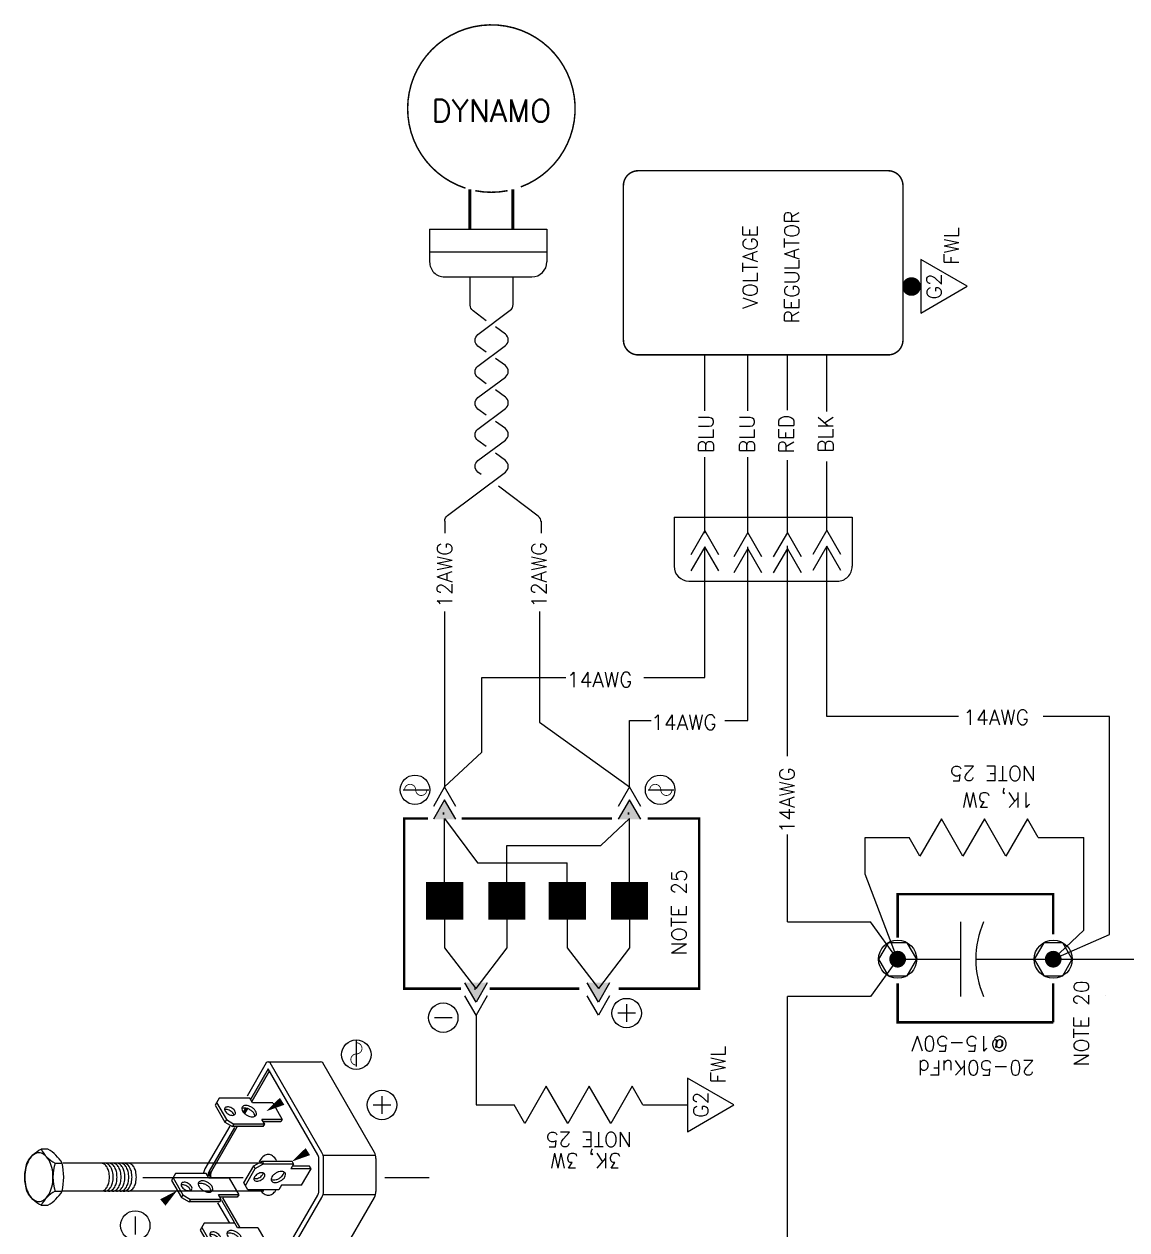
# Model space of a CAD drawing. Extents: x 21.19 to 28.61, y 3.94 to 12.81.
# Drawn here: x 21.191 to 25.635, y 7.953 to 12.814 of the extents above; entities that cross this region are included whole.
import ezdxf
from ezdxf.enums import TextEntityAlignment as Align

# ---------------------------------------------------------------- set-up
doc = ezdxf.new("R2010")
doc.units = 0
doc.header["$MEASUREMENT"] = 0
doc.layers.get('0').update_dxf_attribs({"linetype": 'CONTINUOUS'})
doc.styles.get("Standard").update_dxf_attribs({"font": 'ROMANS.SHX'})

# ---------------------------------------------------------------- blocks, each defined once
blk = doc.blocks.new('G2')
blk.add_lwpolyline([(-0.10814064147376, 0), (0, -0.1873050853956357), (0.1081406414737529, 0)], close=True)
blk.add_text('G2', height=0.06).set_placement((0.0003153238489090882, -0.08411461235873219), align=Align.CENTER)
at = {"color": 7}
blk.add_text('FWL', height=0.06, dxfattribs=at).set_placement((0.0866220425819737, -0.1538676987564243))
blk = doc.blocks.new('RESISTOR')
at = {"color": 7}
for p, q in [((0, 0.5196100461182347), (-0.07499925000000118, 0.4763092089417142)), ((-0.07499925000000118, 0.4763092089417142), (0.0749992499999994, 0.3897075345886751)), ((0.0749992499999994, 0.3897075345886751), (-0.07499925000000118, 0.303105860235636)), ((-0.07499925000000118, 0.303105860235636), (0.0749992499999994, 0.2165041858825969)), ((0.0749992499999994, 0.2165041858825969), (-0.07499925000000118, 0.1299025115295578)), ((-0.07499925000000118, 0.1299025115295578), (0.0749992499999994, 0.04330083717651867)), ((0.0749992499999994, 0.04330083717651867), (0, 0))]:
    blk.add_line(p, q, dxfattribs=at)
blk = doc.blocks.new('DOT')
blk.add_lwpolyline([(-0.01250000000000018, 0, 0.025, 0.025, 1), (0.01250000000000018, 0, 0.025, 0.025, 1)], format="xyseb", close=True)
blk = doc.blocks.new('SPADTERM')
at = {"color": 7}
for p, q in [((0, 0), (-0.09778629398190475, 0.0564569431535098)), ((0.06509466086077254, 0), (-0.03269163312113221, 0.0564569431535098)), ((-0.09778629398190475, -0.0564569431535098), (0, 0)), ((-0.03269163312113221, -0.0564569431535098), (0.06509466086077254, 0))]:
    blk.add_line(p, q, dxfattribs=at)
blk = doc.blocks.new('A$C59D030F3')
at = {"color": 7}
for p, q in [((0.5015790634282578, 1.507694991184575), (0.5015790634282578, 1.479921209760988)), ((0.5908182672743063, 1.527955835699004), (0.5908431052038292, 1.527970175884299)), ((0.615090745153088, 1.507694991184575), (0.615090745153088, 1.479921209760988)), ((0.5021915872961085, 0.6660332953141825), (0.5021915872961085, 1.476188193154357)), ((0.6144782212852302, 0.6660332953141825), (0.6144782212852302, 1.475228826906058)), ((0.5572483045336352, 1.153819216580364), (0.5572483045336352, 0.7505425940220611)), ((0.5447470970059438, 1.038422005622054), (0.476145069471487, 0.9988146065580787)), ((0.5550618947858279, 1.032466754347205), (0.486459867251364, 0.9928593552832305)), ((0.5727224052456616, 1.022270453879192), (0.5447470970059438, 1.038422005622054)), ((0.5727224052456616, 0.8986630548152164), (0.5727224052456616, 1.022270453879192)), ((0.476145069471487, 0.9988146065580787), (0.4584845590116498, 0.9682257051540448)), ((0.486459867251364, 0.9928593552832305), (0.4687993567915267, 0.9622704538791931)), ((0.486459867251364, 0.9928593552832305), (0.476145069471487, 0.9988146065580787)), ((0.4584845590116498, 0.8446183060900676), (0.4584845590116498, 0.9682257051540448)), ((0.4687993567915267, 0.9622704538791931), (0.4584845590116498, 0.9682257051540448)), ((0.4687993567915267, 0.8386630548152176), (0.4687993567915267, 0.9622704538791931)), ((0.01106471005906506, 0.9178516952073261), (0.1150744158092945, 0.9178516952073261)), ((0.2758940577098077, 0.8831996310119798), (0.2582335472499704, 0.8526107296079424)), ((0.2862088554896847, 0.8772443797371299), (0.2685483450298474, 0.8466554783330906)), ((0.3444960852442644, 0.9228070300759521), (0.2758940577098077, 0.8831996310119798)), ((0.2862088554896847, 0.8772443797371299), (0.2758940577098077, 0.8831996310119798)), ((0.3548108830241485, 0.9168517788011039), (0.2862088554896847, 0.8772443797371299)), ((0.3724713934839823, 0.9066554783330938), (0.3444960852442644, 0.9228070300759521)), ((0.3724713934839823, 0.7830480792691148), (0.3724713934839823, 0.9066554783330902)), ((0.5540162565239175, 0.8878630548152167), (0.5727224052456616, 0.8986630548152164)), ((0.5540162565239175, 0.8062630548152168), (0.5540162565239175, 0.8878630548152167)), ((0.2582335472499704, 0.7290033305439678), (0.2582335472499704, 0.8526107296079424)), ((0.2685483450298474, 0.8466554783330906), (0.2582335472499704, 0.8526107296079424)), ((0.2685483450298474, 0.7230480792691178), (0.2685483450298474, 0.8466554783330906)), ((0.4584845590116498, 0.8446183060900676), (0.4687993567915267, 0.8386630548152176)), ((0.4687993567915267, 0.8386630548152176), (0.4875055055132744, 0.8494630548152173)), ((0.4771907077333939, 0.7738183060900674), (0.4771907077333939, 0.8435078035403674)), ((0.4875055055132744, 0.7678630548152174), (0.4875055055132744, 0.8494630548152173)), ((0.8485396485061774, 0.863027294235593), (0.7799376209717135, 0.8234198951716198)), ((0.8588544462860579, 0.857072042960743), (0.7902524187515976, 0.8174646438967699)), ((0.8765149567458952, 0.8468757424927311), (0.8485396485061774, 0.863027294235593)), ((0.8765149567458952, 0.7232683434287566), (0.8765149567458916, 0.8468757424927311)), ((0.3537652447622381, 0.7722480792691151), (0.3724713934839823, 0.7830480792691148)), ((0.5540162565239175, 0.8062630548152168), (0.4875055055132744, 0.7678630548152174)), ((0.7799376209717135, 0.8234198951716198), (0.7622771105118797, 0.7928309937675824)), ((0.7622771105118797, 0.669223594703606), (0.7622771105118797, 0.7928309937675824)), ((0.7725919082917603, 0.7868757424927324), (0.7622771105118797, 0.7928309937675824)), ((0.7902524187515976, 0.8174646438967699), (0.7725919082917603, 0.7868757424927324)), ((0.7725919082917603, 0.6632683434287561), (0.7725919082917603, 0.7868757424927324)), ((0.7902524187515976, 0.8174646438967699), (0.7799376209717135, 0.8234198951716198)), ((0.2685483450298474, 0.7230480792691178), (0.2872544937515951, 0.7338480792691175)), ((0.2872544937515951, 0.6522480792691177), (0.2872544937515951, 0.7338480792691175)), ((0.3537652447622381, 0.690648079269117), (0.3537652447622381, 0.7722480792691151)), ((0.4875055055132744, 0.7678630548152157), (0.4771907077333939, 0.7738183060900674)), ((0.5072377506358432, 0.7304480857537587), (0.535213058875561, 0.7465996374966224)), ((0.5072377506358432, 0.6068406866897842), (0.5072377506358432, 0.7304480857537587)), ((0.5248982610956769, 0.7406443862217706), (0.5935002886301408, 0.7010369871577975)), ((0.535213058875561, 0.7465996374966224), (0.6038150864100214, 0.7069922384326475)), ((0.2582335472499704, 0.7290033305439678), (0.2685483450298474, 0.7230480792691178)), ((0.2769396959717145, 0.6582033305439676), (0.2769396959717145, 0.7278928279942676)), ((0.3537652447622381, 0.690648079269117), (0.2872544937515951, 0.6522480792691177)), ((0.5935002886301408, 0.7010369871577975), (0.6038150864100214, 0.7069922384326475)), ((0.5935002886301408, 0.7010369871577975), (0.6111607990899781, 0.67044808575376)), ((0.6038150864100214, 0.7069922384326475), (0.6214755968698586, 0.67640333702861)), ((0.8578088080241475, 0.7124683434287551), (0.8765149567458952, 0.7232683434287566)), ((0.8578088080241475, 0.630868343428757), (0.8578088080241475, 0.7124683434287551)), ((0.1115378616647238, 0.6488406866897858), (0.1115378616647238, 0.437640686689786)), ((0.2872544937515951, 0.6522480792691159), (0.2769396959717145, 0.6582033305439676)), ((0.6111607990899781, 0.67044808575376), (0.6214755968698586, 0.67640333702861)), ((0.6111607990899781, 0.5468406866897837), (0.6111607990899781, 0.67044808575376)), ((0.6214755968698586, 0.5527959379646337), (0.6214755968698586, 0.67640333702861)), ((0.7622771105118797, 0.669223594703606), (0.7725919082917603, 0.6632683434287561)), ((0.7725919082917603, 0.6632683434287561), (0.7912980570135009, 0.6740683434287575)), ((0.7809832592336239, 0.5984235947036076), (0.7809832592336239, 0.6681130921539058)), ((0.7912980570135009, 0.5924683434287559), (0.7912980570135009, 0.6740683434287575)), ((1.023488375813754, 0.648840686774145), (1.023488375813754, 0.4376406866897842)), ((0.5259438993575909, 0.5960406866897827), (0.5072377506358432, 0.6068406866897842)), ((0.5259438993575909, 0.5144406866897846), (0.5259438993575909, 0.5960406866897827)), ((0.7912980570135009, 0.5924683434287559), (0.7809832592336239, 0.5984235947036058)), ((0.8578088080241475, 0.630868343428757), (0.7912980570135009, 0.5924683434287559)), ((0.6111607990899781, 0.5468406866897837), (0.5924546503682304, 0.5576406866897852)), ((0.5924546503682304, 0.4760406866897853), (0.5924546503682304, 0.5576406866897852)), ((0.6027694481481145, 0.4819959379646352), (0.6027694481481145, 0.5516854354149334)), ((0.6214755968698586, 0.5527959379646337), (0.6111607990899781, 0.5468406866897837)), ((0.5259438993575909, 0.5144406866897846), (0.5924546503682304, 0.4760406866897853)), ((0.5924546503682304, 0.4760406866897853), (0.6027694481481145, 0.4819959379646335)), ((0.1163378616647233, 0.429326842813456), (0.4767851248928476, 0.2212225183600331)), ((0.4879235636561585, 0.4259917377416862), (0.4879235636561585, 0.2147917377416864)), ((0.6471026738223262, 0.4259917377416862), (0.6471026738223262, 0.2147917377416864)), ((0.6582411125856336, 0.2212225183600331), (1.018688375813754, 0.4293268428134542)), ((1.003981776450699, 0.2934986631837884), (1.107991482200932, 0.2934986631837884)), ((0.6342411125856326, 0.2147917377416846), (0.5007851248928485, 0.2147917377416846)), ((0.5572483045336352, 0.1792340453978021), (0.5572483045336352, -9.072554263411803e-09))]:
    blk.add_line(p, q, dxfattribs=at)
for points in [[(0.6718465860155067, 1.564420119749588, 0.1635241201433626), (0.615090745153088, 1.507694991184575, 0.1529235857135754), (0.5015790634282578, 1.507694991184575, 0.1565824603704162), (0.4448232225658355, 1.564420119749588, -0.1635241201433626), (0.5015790634282578, 1.621145248314601, -0.1529235857135754), (0.615090745153088, 1.621145248314601, -0.1565824603704162)], [(0.5583349042906729, 1.629824555009471, 0.0587518675353757), (0.518884488320273, 1.625172927378614, 0.07234108405765964), (0.4888610940016402, 1.613210149516458, 0.1066170543910072), (0.4664574360491418, 1.592916096480138, 0.1568512196707774), (0.4600840995501922, 1.573099426444458, 0.1568512196707781), (0.4664574360491418, 1.553282756408773, 0.106617054391009), (0.4888610940016402, 1.532988703372457, 0.07234108405766021), (0.518884488320273, 1.521025925510301, 0.05875186753537549), (0.5583349042906729, 1.516374297879445, 0.05875186753537561), (0.5977853202610692, 1.521025925510301, 0.07234108405765943), (0.627808714579702, 1.532988703372457, 0.1066170543910081), (0.6502123725322004, 1.553282756408773, 0.1568512196707778), (0.6565857090311535, 1.573099426444458, 0.1568512196707755), (0.6502123725322004, 1.592916096480138, 0.1066170543910075), (0.627808714579702, 1.613210149516458, 0.07234108405765957), (0.5977853202610692, 1.625172927378614, 0.05875186753537671)], [(0.5086981947920517, 0.9850651671699149, 0.05875186753540363), (0.5048438683897256, 0.976104874349411, 0.07234108405766812), (0.5037016665583618, 0.9682516299690898, 0.1066170543910311), (0.5052666320282366, 0.9609958667657645, 0.1568512196707903), (0.5086981947920517, 0.9572075866097274, 0.1568512196707873), (0.513694723025738, 0.956129906159604, 0.1066170543909786), (0.5207608810185942, 0.9584024879083097, 0.07234108405762966), (0.5269908892384034, 0.963318285900681, 0.05875186753533832), (0.5328235672451438, 0.9711363768898211, 0.0587518675353343), (0.5366778936474663, 0.980096669710325, 0.07234108405763703), (0.5378200954788301, 0.9879499140906498, 0.1066170543910311), (0.5362551300089589, 0.995205677293975, 0.1568512196707903), (0.5328235672451438, 0.9989939574500086, 0.1568512196708349), (0.527827039011461, 1.000071637900136, 0.1066170543910695), (0.5207608810185942, 0.9977990561514263, 0.07234108405767206), (0.5145308727987921, 0.992883258159055, 0.05875186753536454)], [(0.5046004550591672, 0.910727717610766, 0.05875186753536099), (0.4994367995285156, 0.8987235797279531, 0.07234108405764983), (0.4979065874530431, 0.8882025587906597, 0.1066170543909983), (0.5000031775599236, 0.878481985626081, 0.1568512196707501), (0.5046004550591672, 0.8734068124991818, 0.1568512196708165), (0.5112943226652877, 0.871963039960038, 0.1066170543909995), (0.5207608810185942, 0.8750076262484487, 0.07234108405764586), (0.5291072463863049, 0.8815933392476296, 0.05875186753540317), (0.5369213069780248, 0.8920672650549726, 0.05875186753538685), (0.5420849625086763, 0.904071402937789, 0.07234108405766143), (0.5436151745841489, 0.9145924238750789, 0.1066170543909651), (0.5415185844772719, 0.9243129970396575, 0.1568512196707457), (0.5369213069780248, 0.9293881701665585, 0.1568512196707627), (0.5302274393719077, 0.9308319427056988, 0.1066170543910523), (0.5207608810185942, 0.9277873564172916, 0.07234108405762782), (0.512414515650887, 0.921201643418109, 0.05875186753537025)], [(0.3084471830303723, 0.8694501916238142, 0.05875186753540363), (0.3045928566280462, 0.8604898988033085, 0.07234108405766812), (0.3034506547966824, 0.8526366544229873, 0.1066170543910311), (0.3050156202665573, 0.8453808912196621, 0.1568512196707903), (0.3084471830303723, 0.8415926110636267, 0.1568512196707873), (0.3134437112640587, 0.8405149306135016, 0.1066170543909786), (0.3205098692569148, 0.8427875123622091, 0.07234108405762966), (0.3267398774767241, 0.8477033103545821, 0.05875186753533832), (0.3325725554834644, 0.8555214013437205, 0.0587518675353343), (0.336426881885787, 0.8644816941642226, 0.07234108405763703), (0.3375690837171508, 0.8723349385445474, 0.1066170543910311), (0.3360041182472795, 0.8795907017478726, 0.1568512196707903), (0.3325725554834644, 0.883378981903908, 0.1568512196708349), (0.3275760272497816, 0.8844566623540331, 0.1066170543910695), (0.3205098692569148, 0.8821840806053274, 0.07234108405767206), (0.3142798610371127, 0.8772682826129525, 0.05875186753536454)], [(0.3043494432974878, 0.7951127420646653, 0.05875186753536099), (0.2991857877668362, 0.7831086041818516, 0.07234108405764983), (0.2976555756913637, 0.7725875832445581, 0.1066170543909983), (0.2997521657982443, 0.7628670100799795, 0.1568512196707501), (0.3043494432974878, 0.7577918369530803, 0.1568512196708165), (0.3110433109036084, 0.7563480644139382, 0.1066170543909995), (0.3205098692569148, 0.7593926507023472, 0.07234108405764586), (0.3288562346246255, 0.765978363701528, 0.05875186753540317), (0.3366702952163454, 0.7764522895088728, 0.05875186753538685), (0.341833950746997, 0.7884564273916865, 0.07234108405766143), (0.3433641628224695, 0.7989774483289782, 0.1066170543909651), (0.3412675727155925, 0.8086980214935551, 0.1568512196707457), (0.3366702952163454, 0.813773194620456, 0.1568512196707627), (0.3299764276102284, 0.8152169671595999, 0.1066170543910523), (0.3205098692569148, 0.8121723808711891, 0.07234108405762782), (0.3121635038892077, 0.8055866678720065, 0.05875186753537025)], [(0.8124907462922781, 0.8096704557834542, 0.05875186753540363), (0.8086364198899556, 0.8007101629629503, 0.07234108405766812), (0.8074942180585918, 0.7928569185826291, 0.1066170543910311), (0.8090591835284666, 0.7856011553793039, 0.1568512196707903), (0.8124907462922781, 0.7818128752232667, 0.1568512196707873), (0.817487274525968, 0.7807351947731416, 0.1066170543909786), (0.8245534325188277, 0.783007776521849, 0.07234108405762966), (0.8307834407386334, 0.7879235745142221, 0.05875186753533832), (0.8366161187453738, 0.7957416655033605, 0.0587518675353343), (0.8404704451476963, 0.8047019583238626, 0.07234108405763703), (0.8416126469790601, 0.8125552027041874, 0.1066170543910311), (0.8400476815091853, 0.8198109659075126, 0.1568512196707903), (0.8366161187453738, 0.823599246063548, 0.1568512196708349), (0.8316195905116839, 0.8246769265136731, 0.1066170543910695), (0.8245534325188277, 0.8224043447649674, 0.07234108405767206), (0.8183234242990185, 0.8174885467725943, 0.05875186753536454)], [(0.8083930065593972, 0.7353330062243053, 0.05875186753536099), (0.8032293510287456, 0.7233288683414916, 0.07234108405764983), (0.801699138953273, 0.7128078474041981, 0.1066170543909983), (0.8037957290601501, 0.7030872742396213, 0.1568512196707501), (0.8083930065593972, 0.6980121011127203, 0.1568512196708165), (0.8150868741655213, 0.6965683285735782, 0.1066170543909995), (0.8245534325188277, 0.6996129148619872, 0.07234108405764586), (0.8328997978865313, 0.706198627861168, 0.05875186753540317), (0.8407138584782583, 0.7166725536685128, 0.05875186753538685), (0.8458775140089099, 0.7286766915513265, 0.07234108405766143), (0.8474077260843789, 0.7391977124886182, 0.1066170543909651), (0.8453111359775018, 0.7489182856531968, 0.1568512196707457), (0.8407138584782583, 0.753993458780096, 0.1568512196707627), (0.8340199908721377, 0.7554372313192399, 0.1066170543910523), (0.8245534325188277, 0.7523926450308291, 0.07234108405762782), (0.816207067151117, 0.7458069320316483, 0.05875186753537025)], [(0.5470882928656433, 0.6774630904888994, 0.05875186753535443), (0.5529443233557725, 0.6696136979535847, 0.07234108405764272), (0.5591992748629107, 0.6646782184202795, 0.1066170543910233), (0.5662937238632555, 0.6623965378618202, 0.1568512196707382), (0.571310256860178, 0.6634785330563524, 0.1568512196707007), (0.5747555586838811, 0.6672819804733461, 0.1066170543909515), (0.5763267898571041, 0.674566793812728, 0.07234108405770369), (0.575180014954972, 0.6824514804840014, 0.05875186753539453), (0.571310256860178, 0.69144764792145, 0.05875186753534553), (0.5654542263700488, 0.6992970404567629, 0.07234108405765162), (0.5591992748629107, 0.7042325199900699, 0.1066170543910253), (0.5521048258625694, 0.7065142005485292, 0.1568512196708752), (0.5470882928656433, 0.705432205353997, 0.1568512196707578), (0.5436429910419402, 0.7016287579370015, 0.1066170543909635), (0.5420717598687137, 0.6943439445976214, 0.07234108405762842), (0.5432185347708494, 0.6864592579263515, 0.05875186753538331)], [(0.5432485301825576, 0.5989384757225693, 0.05875186753539177), (0.5509612034578932, 0.5886004489420102, 0.0723410840576827), (0.5591992748629107, 0.582100185468029, 0.1066170543910042), (0.5685430047667079, 0.5790951026400393, 0.1568512196708365), (0.5751500195432602, 0.5805201422526185, 0.1568512196707744), (0.5796876474374297, 0.5855294650860028, 0.1066170543909859), (0.5817570343198124, 0.5951239139627873, 0.07234108405768452), (0.5802466767225614, 0.6055084248147082, 0.05875186753539382), (0.5751500195432602, 0.6173568091925219, 0.05875186753539177), (0.5674373462679245, 0.627694835973081, 0.0723410840576827), (0.5591992748629107, 0.6341950994470622, 0.1066170543910042), (0.5498555449591098, 0.6372001822750519, 0.1568512196708365), (0.5432485301825576, 0.6357751426624727, 0.1568512196708612), (0.538710902288388, 0.6307658198290866, 0.1066170543910042), (0.5366415154060089, 0.6211713709523039, 0.07234108405761568), (0.5381518730032564, 0.610786860100383, 0.05875186753535909)]]:
    blk.add_lwpolyline(points, format="xyb", close=True, dxfattribs=at)
for points, format in [([(0.4448232225658355, 1.564420119749588), (0.4448232225658355, 1.536646338326005, 0.1242366591948834), (0.5015790634282578, 1.479921209760988, 0.1223388685708613), (0.615090745153088, 1.479921209760988, 0.1242366591948834), (0.6718465860155067, 1.536646338326005), (0.6718465860155067, 1.564420119749588)], "xyb"), ([(0.5026938370071345, 1.316996645079631, 0.09893157468461798), (0.5058334938669358, 1.310061536689184, 0.106617054391009), (0.5186355841255104, 1.298464934954141, 0.07234108405766021), (0.5357918094504459, 1.291629061890053, 0.05875186753537549), (0.5583349042906729, 1.288970988958135, 0.05875186753537561), (0.5808779991308999, 1.291629061890053, 0.07234108405765943), (0.5980342244558319, 1.298464934954141, 0.1066170543910081), (0.6108363147144029, 1.310061536689184, 0.0989315746846333), (0.6139759715742077, 1.316996645079635, 0.1568512196707755)], "xyb"), ([(0.5024724813948307, 1.309316414727243, 0.04259185981246747), (0.5021915872961085, 1.30602488743336, 0.1568512196707781), (0.5058334938669358, 1.2947010759844, 0.106617054391009), (0.5186355841255104, 1.28310447424936, 0.07234108405766021), (0.5357918094504459, 1.276268601185273, 0.05875186753537549), (0.5583349042906729, 1.273610528253351, 0.05875186753537561), (0.5808779991308999, 1.276268601185273, 0.07234108405765943), (0.5980342244558319, 1.28310447424936, 0.1066170543910081), (0.6108363147144029, 1.2947010759844, 0.1568512196707778), (0.6144782212852302, 1.30602488743336, 0.04259185981248145), (0.614197327186508, 1.309316414727243, 0.1066170543910075)], "xyb"), ([(0.5026938370071345, 1.295053129787086, 0.05703460827614956), (0.5021915872961085, 1.290664426728577, 0.1568512196707781), (0.5058334938669358, 1.279340615279616, 0.106617054391009), (0.5186355841255104, 1.267744013544577, 0.07234108405766021), (0.5357918094504459, 1.260908140480489, 0.05875186753537549), (0.5583349042906729, 1.258250067548567, 0.05875186753537561), (0.5808779991308999, 1.260908140480489, 0.07234108405765943), (0.5980342244558319, 1.267744013544577, 0.1066170543910081), (0.6108363147144029, 1.279340615279616, 0.1568512196707778), (0.6144782212852302, 1.290664426728577, 0.05703460827616333), (0.6139759715742077, 1.295053129787086, 0.1066170543910075)], "xyb"), ([(0.5025749336391723, 1.278046905435361, 0.04978965554087204), (0.5021915872961085, 1.274206790259165, 0.1568512196707781), (0.5058334938669358, 1.262882978810205, 0.106617054391009), (0.5186355841255104, 1.251286377075165, 0.07234108405766021), (0.5357918094504459, 1.244450504011078, 0.05875186753537549), (0.5583349042906729, 1.241792431079159, 0.05875186753537561), (0.5808779991308999, 1.244450504011078, 0.07234108405765943), (0.5980342244558319, 1.251286377075165, 0.1066170543910081), (0.6108363147144029, 1.262882978810205, 0.1568512196707778), (0.6144782212852302, 1.274206790259165, 0.04978965554088592), (0.61409487494217, 1.278046905435361, 0.1066170543910075)], "xyb"), ([(0.5025749336391723, 1.262686444730577, 0.04978965554087204), (0.5021915872961085, 1.258846329554381, 0.1568512196707781), (0.5058334938669358, 1.247522518105421, 0.106617054391009), (0.5186355841255104, 1.235925916370385, 0.07234108405766021), (0.5357918094504459, 1.229090043306294, 0.05875186753537549), (0.5583349042906729, 1.226431970374375, 0.05875186753537561), (0.5808779991308999, 1.229090043306294, 0.07234108405765943), (0.5980342244558319, 1.235925916370385, 0.1066170543910081), (0.6108363147144029, 1.247522518105421, 0.1568512196707778), (0.6144782212852302, 1.258846329554381, 0.04978965554088592), (0.61409487494217, 1.262686444730577, 0.1066170543910075)], "xyb"), ([(0.5025749336391723, 1.247325984025793, 0.04978965554087204), (0.5021915872961085, 1.243485868849597, 0.1568512196707781), (0.5058334938669358, 1.232162057400637, 0.106617054391009), (0.5186355841255104, 1.220565455665601, 0.07234108405766021), (0.5357918094504459, 1.21372958260151, 0.05875186753537549), (0.5583349042906729, 1.211071509669591, 0.05875186753537561), (0.5808779991308999, 1.21372958260151, 0.07234108405765943), (0.5980342244558319, 1.220565455665601, 0.1066170543910081), (0.6108363147144029, 1.232162057400637, 0.1568512196707778), (0.6144782212852302, 1.243485868849597, 0.04978965554088592), (0.61409487494217, 1.247325984025793, 0.1066170543910075)], "xyb"), ([(0.5024724813948307, 1.233611286967954, 0.04259185981246747), (0.5021915872961085, 1.230319759674072, 0.1568512196707781), (0.5058334938669358, 1.218995948225111, 0.106617054391009), (0.5186355841255104, 1.207399346490072, 0.07234108405766021), (0.5357918094504459, 1.200563473425984, 0.05875186753537549), (0.5583349042906729, 1.197905400494062, 0.05875186753537561), (0.5808779991308999, 1.200563473425984, 0.07234108405765943), (0.5980342244558319, 1.207399346490072, 0.1066170543910081), (0.6108363147144029, 1.218995948225111, 0.1568512196707778), (0.6144782212852302, 1.230319759674072, 0.04259185981249611), (0.614197327186508, 1.233611286967954, 0.1066170543910337)], "xyb"), ([(0.5026938370071345, 1.217153650498543, 0.05703460827614956), (0.5021915872961085, 1.212764947440033, 0.1568512196707781), (0.5058334938669358, 1.201441135991073, 0.106617054391009), (0.5186355841255104, 1.189844534256033, 0.07234108405766021), (0.5357918094504459, 1.183008661191946, 0.05875186753537549), (0.5583349042906729, 1.180350588260027, 0.05875186753537561), (0.5808779991308999, 1.183008661191946, 0.07234108405765943), (0.5980342244558319, 1.189844534256033, 0.1066170543910081), (0.6108363147144029, 1.201441135991073, 0.1568512196707778), (0.6144782212852302, 1.212764947440033, 0.05703460827616333), (0.6139759715742077, 1.217153650498543, 0.1066170543910075)], "xyb"), ([(0.4016457496049401, 1.13929308386339, 0, 0, 0), (0.5044407519675413, 1.016150569553735, 0, 0.0336, 0), (0.4562755357981683, 1.073646092754701, 0.0336, 0.0336, 0)], "xyseb"), ([(0.5047473419463433, 0.9622750112974368, 0.0868210977919839), (0.5104460832387137, 0.9643577391831615, 0.07234108405762966), (0.5166760914585229, 0.9692735371755328, 0.05875186753533832), (0.5225087694652633, 0.9770916281646729, 0.0587518675353343), (0.5263630958675858, 0.9860519209851732, 0.07234108405763703), (0.5275052976989496, 0.993905165365498, 0.08682109779200264), (0.5264596223109681, 0.999881784037151, 0.1568512196707903)], "xyb"), ([(0.5003018381846029, 0.8778718922198685, 0.01518889895663108), (0.5009795248854072, 0.8779182912348897, 0.1066170543909995), (0.5104460832387137, 0.8809628775232987, 0.07234108405764586), (0.5187924486064244, 0.8875485905224796, 0.05875186753540317), (0.5266065091981478, 0.8980225163298243, 0.05875186753538685), (0.5317701647287958, 0.9100266542126372, 0.07234108405766143), (0.5333003768042683, 0.9205476751499306, 0.1066170543909651), (0.5312037866973949, 0.9302682483145057, 0.0151888989566015), (0.5309051260727085, 0.9308783417207218, 0.1568512196707627)], "xyb"), ([(0.1119854486326712, 0.8908784550548692, 0, 0, 0), (0.2576288553416592, 0.8143719603946167, 0, 0.0336, 0), (0.191141563546827, 0.849085981576037, 0.0336, 0.0336, 0)], "xyseb"), ([(0.3044963301846639, 0.8466600357513361, 0.0868210977919839), (0.3101950714770343, 0.848742763637059, 0.07234108405762966), (0.3164250796968435, 0.8536585616294303, 0.05875186753533832), (0.3222577577035839, 0.8614766526185704, 0.0587518675353343), (0.3261120841059064, 0.8704369454390726, 0.07234108405763703), (0.3272542859372702, 0.8782901898193973, 0.08682109779200264), (0.3262086105492887, 0.8842668084910486, 0.1568512196707903)], "xyb"), ([(0.7593960261061685, 0.775680304409974), (0.5819131187392426, 0.8781501087197778, 0.2287326502011958), (0.5569414606422978, 0.8799981281337068)], "xyb"), ([(0.7587454705209549, 0.7850623866088853), (0.5819131187392426, 0.8871565924765719, 0.1676054936272885), (0.5634757641448029, 0.8907306665377774)], "xyb"), ([(0.7643772942664508, 0.8039811019894945), (0.591513118739238, 0.9037842802292326, 0.08769943465922107), (0.5758086785522725, 0.9094927901436067)], "xyb"), ([(0.4555086688080632, 0.8529748873715839), (0.3724713934839823, 0.805033294110455, 0.5773502691896258)], "xyb"), ([(0.3000508264229236, 0.7622569166737669, 0.01518889895663108), (0.3007285131237278, 0.7623033156887882, 0.1066170543909995), (0.3101950714770343, 0.7653479019771972, 0.07234108405764586), (0.318541436844745, 0.771933614976378, 0.05875186753540317), (0.3263554974364684, 0.7824075407837228, 0.05875186753538685), (0.3315191529671164, 0.7944116786665347, 0.07234108405766143), (0.333049365042589, 0.8049326996038282, 0.1066170543909651), (0.3309527749357155, 0.814653272768405, 0.0151888989566015), (0.3306541143110291, 0.8152633661746194, 0.1568512196707627)], "xyb"), ([(0.8085398934465733, 0.7868802999109761, 0.0868210977919839), (0.8142386347389472, 0.788963027796699, 0.07234108405762966), (0.8204686429587493, 0.7938788257890721, 0.05875186753533832), (0.8263013209654897, 0.8016969167782122, 0.0587518675353343), (0.8301556473678158, 0.8106572095987126, 0.07234108405763703), (0.8312978491991796, 0.8185104539790373, 0.08682109779200264), (0.8302521738111981, 0.8244870726506885, 0.1568512196707903)], "xyb"), ([(0.1163378616647233, 0.6571545305661157, 0.5773502691896258), (0.1163378616647233, 0.6405268428134558), (0.4767851248928476, 0.432422518360033, 0.1316524975873957), (0.5007851248928485, 0.4259917377416862), (0.6342411125856326, 0.4259917377416862, 0.1316524975873957), (0.65824111258563, 0.432422518360033), (1.018688375813754, 0.640526842897815, 0.5773502691896268), (1.018688375813754, 0.6571545306504749), (0.8851803141773384, 0.7342354459488813, 0.08769943465922107)], "xyb"), ([(0.2582335472499704, 0.7390780428356045), (0.1163378616647233, 0.6571545305661157, 0.5773502691896258)], "xyb"), ([(0.8040943896848329, 0.7024771808334069, 0.01518889895663108), (0.8047720763856372, 0.7025235798484282, 0.1066170543909995), (0.8142386347389472, 0.7055681661368371, 0.07234108405764586), (0.8225850001066508, 0.712153879136018, 0.05875186753540317), (0.8303990606983742, 0.7226278049433628, 0.05875186753538685), (0.8355627162290258, 0.7346319428261765, 0.07234108405766143), (0.8370929283044983, 0.7451529637634682, 0.1066170543909651), (0.8349963381976213, 0.754873536928045, 0.0151888989566015), (0.8346976775729384, 0.7554836303342594, 0.1568512196707627)], "xyb"), ([(0.8347667849670355, 0.7321649765075104), (0.8144685772775819, 0.7438841521770758, 0.2287326502011958)], "xyb"), ([(0.836736503244941, 0.7400342428867148), (0.8202987027320976, 0.7495246114344454, 0.1676054936272885)], "xyb"), ([(0.1403378616647242, 0.6488406866897858), (0.4863851248928501, 0.4490502061126946, 0.1316524975873986), (0.5007851248928485, 0.4451917377416859), (0.6342411125856326, 0.4451917377416859, 0.1316524976320368), (0.648641112590008, 0.4490502061152206), (0.9946883758142082, 0.6488406867710381), (0.8711454248491943, 0.7201682427427745, 0.1676054936272885)], "xyb"), ([(0.5534470290869766, 0.7063290536964129, 0.08726538148788024), (0.5523865576485942, 0.7002991958724731, 0.07234108405762842), (0.5535333325507263, 0.6924145092012015, 0.05875186753538331), (0.5574030906455238, 0.6834183417637512, 0.05875186753535443)], "xyb"), ([(0.5574030906455238, 0.6834183417637512, 0.05875186753535443), (0.5632591211356495, 0.6755689492284347, 0.07234108405764272), (0.5695140726427912, 0.6706334696951313, 0.08726538148793829), (0.5752663184187217, 0.6685369359887883, 0.1568512196707382)], "xyb"), ([(0.6251588164438058, 0.6149249230531133, 0.001688598359335682), (0.6257100258735537, 0.6152406867319655, 0.106617054391021), (0.6444771497135502, 0.6322406341224998, 0.1568512196708018), (0.6498159740967555, 0.6488406867319654, 0.1568512196707779), (0.6444771497135502, 0.665440739341431, 0.1066170543910103), (0.6257100258735537, 0.6824406867319652, 0.01927340434546237), (0.6192981476754422, 0.685820100219166, 0.0587518675353817)], "xyb"), ([(0.9868885320822987, 0.644337444890958), (0.8633455811157003, 0.7156650008636056, 0.2287326502011958)], "xyb"), ([(0.5048011061313691, 0.6795579955188646, 0.08410451756561887), (0.4905490877649274, 0.6654407393414328, 0.1568512196707626), (0.4852102633817257, 0.6488406867319654, 0.1568512196707779), (0.4905490877649274, 0.6322406341224998, 0.08660097934423049), (0.5052897819735467, 0.6177833751367316, 0.07234108405765775)], "xyb"), ([(0.5492780998621658, 0.6372421241793216, 0.01311539641820735), (0.5490257000682686, 0.6367210711039384, 0.1066170543910042), (0.5469563131858894, 0.6271266222271539, 0.07234108405761568), (0.5484666707831369, 0.6167421113752347, 0.05875186753535909), (0.5535633279624417, 0.604893726997421, 0.05875186753539177)], "xyb"), ([(1.020668046704595, 0.3442462588575435, 0, 0, 0), (0.8242953855714088, 0.6563708149489642, 0, 0.0336, 0), (0.8642367138887668, 0.5928860645829097, 0.0336, 0.0336, 0)], "xyseb"), ([(0.5535633279624417, 0.604893726997421, 0.05875186753539177), (0.5612760012377773, 0.5945557002168602, 0.0723410840576827), (0.5695140726427912, 0.5880554367428807, 0.1066170543910042), (0.5788578025465885, 0.5850503539148892, 0.01311539641820755), (0.579435247643536, 0.5850084120106214, 0.1568512196707744)], "xyb"), ([(0.8178482580030444, 0.2406713818732147, 0, 0, 0), (0.6214755968698586, 0.5527959379646337, 0, 0.0336, 0), (0.6614169251872166, 0.4893111875985809, 0.0336, 0.0336, 0)], "xyseb")]:
    blk.add_lwpolyline(points, format=format, dxfattribs=at)
at = {"color": 7, "const_width": 0.0048}
for points in [[(0.3269995693761896, 1.184798745991597), (0.4000498180548444, 1.184798745991597)], [(0.8494603990911234, 0.1539003350756509), (0.8494603990911234, 0.2269505837543093)], [(0.8129352747517959, 0.1904254594149819), (0.8859855234304543, 0.1904254594149819)]]:
    blk.add_lwpolyline(points, dxfattribs=at)
at = {"color": 7, "const_width": 0.00336}
for points in [[(0.1071355798156919, 0.9178516952073261, -1), (0.06223046647996888, 0.9178516952073261, 1), (0.01732535314424943, 0.9178516952073261, 1)], [(1.100052646207326, 0.2934986631837884, -1), (1.055147532871606, 0.2934986631837884, 1), (1.010242419535883, 0.2934986631837884, 1)]]:
    blk.add_lwpolyline(points, format="xyb", dxfattribs=at)
at = {"color": 7}
for points in [[(0.4749285874731779, 0.8330102485468505), (0.3566898993184591, 0.7647451101120968)], [(0.4659614273374704, 0.8368395399854318), (0.3774361195302358, 0.7857294296928288)], [(0.2654377647128303, 0.7210671493902048), (0.1403378616647242, 0.6488406866897858)], [(0.2756646159909, 0.7179651409717671), (0.1481377053968824, 0.6443374448113879)]]:
    blk.add_lwpolyline(points, dxfattribs=at)
for centre in [(0.363524693715517, 1.184798745991597), (0.05936312140103972, 0.9183533684228502), (1.05228018779267, 0.2940003363993107), (0.8494603990911234, 0.1904254594149819)]:
    blk.add_circle(centre, 0.05936312144632631, dxfattribs=at)
for centre, radius, start, end in [((0.1211378616647227, 0.437640686689786), 0.009600000000000001, 180, 240), ((1.013888375813755, 0.4376406866897842), 0.009600000000000001, 299.9999999999998, 0), ((0.5007851248928485, 0.2627917377416864), 0.048, 240, 270), ((0.6342411125856326, 0.2627917377416864), 0.048, 270, 299.9999999999999)]:
    blk.add_arc(centre, radius, start, end, dxfattribs=at)
for points in [[(0.4584845590116498, 0.9682257051540448), (0.4687993567915267, 0.9622704538791931), (0.4584845590116498, 0.8446183060900676), (0.4687993567915267, 0.8386630548152176)], [(0.5819131187392426, 0.8871565924765719), (0.5569414606422978, 0.8799981281337068), (0.5634757641448029, 0.8907306665377774)], [(0.5819131187392426, 0.8871565924765719), (0.5819131187392426, 0.8781501087197778), (0.5819131187392426, 0.8871565924765719), (0.5569414606422978, 0.8799981281337068)], [(0.7587454705209549, 0.7850623866088853), (0.7593960261061685, 0.775680304409974), (0.5819131187392426, 0.8871565924765719), (0.5819131187392426, 0.8781501087197778)], [(0.2582335472499704, 0.8526107296079424), (0.2685483450298474, 0.8466554783330906), (0.2582335472499704, 0.7290033305439678), (0.2685483450298474, 0.7230480792691178)], [(0.4771907077333939, 0.8435078035403674), (0.4875055055132744, 0.8494630548152173), (0.4771907077333939, 0.7738183060900674), (0.4875055055132744, 0.7678630548152174)], [(0.7622771105118797, 0.7928309937675824), (0.7725919082917603, 0.7868757424927324), (0.7622771105118797, 0.669223594703606), (0.7725919082917603, 0.6632683434287561)], [(0.2872544937515951, 0.6522480792691177), (0.2769396959717145, 0.6582033305439676), (0.2872544937515951, 0.7338480792691175), (0.2769396959717145, 0.7278928279942676)], [(0.8355627162290258, 0.7346319428261765), (0.836736503244941, 0.7400342428867148), (0.8144685772775819, 0.7438841521770758), (0.8202987027320976, 0.7495246114344454)], [(0.9946883758142082, 0.6488406867710381), (0.9868885320822987, 0.644337444890958), (0.8711454248491943, 0.7201682427427745), (0.8633455811157003, 0.7156650008636056)], [(0.7809832592336239, 0.6681130921539076), (0.7912980570135009, 0.6740683434287575), (0.7809832592336239, 0.5984235947036058), (0.7912980570135009, 0.5924683434287559)]]:
    blk.add_solid(points, dxfattribs=at)

msp = doc.modelspace()

# ---------------------------------------------------------------- linework, layer by layer
at = {"color": 7}
for p, q in [((22.82486155568624, 11.98728149898761), (23.29731890179405, 11.98728149898761)), ((22.82486155568624, 11.98728149898761), (22.82486155568624, 11.85522507752449)), ((23.29731890179405, 11.98728149898761), (23.29731890179405, 11.85522507752449)), ((22.82486155568624, 11.89549290794193), (23.29731890179405, 11.89549290794193)), ((22.88486155568624, 11.79522507752449), (23.23731890179406, 11.79522507752449)), ((23.16140488267926, 11.68150931574231), (23.16140488267926, 11.79522507752449)), ((23.93424615236877, 11.2553217278143), (23.93424615236877, 11.4805683996206)), ((24.10744484237076, 11.2553217278143), (24.10744484237076, 11.4805683996206)), ((24.26652460049279, 11.25807969020408), (24.26652460049279, 11.4805683996206)), ((24.42597937240705, 11.25256376542452), (24.42597937240705, 11.4805683996206)), ((23.93424615236877, 10.76138658016216), (23.93424615236877, 11.06778028530946)), ((24.10744484237076, 10.76477072308096), (24.10744484237076, 11.06778028530946)), ((24.26652460049279, 10.76477072308096), (24.26652460049279, 11.05674843575035)), ((24.42597937240705, 10.77385043426741), (24.42597937240705, 11.0512325109708)), ((22.88557669104581, 10.81033832623574), (22.88557669104581, 10.76191544414044)), ((23.2745098596973, 10.81033832623574), (23.2745098596973, 10.76191544414044)), ((23.81019198779201, 10.82618358055919), (24.52822433273424, 10.82618358055919)), ((23.81019198779201, 10.82618358055919), (23.810191987792, 10.62831411340045)), ((24.52822433273424, 10.82618358055919), (24.52822433273424, 10.62831411340045)), ((23.93424615236877, 10.17967468461698), (23.93424615236877, 10.70723991939892)), ((24.10744484237077, 10.00687468461699), (24.10744484237076, 10.70723991939892)), ((24.26652460049279, 9.862927841339438), (24.26652460049279, 10.71062406231772)), ((24.42597937240705, 10.02257151659612), (24.42597937240705, 10.7078691859431)), ((23.870191987792, 10.56831411340044), (24.46822433273424, 10.56831411340044)), ((24.26652460049279, 10.54928326251576), (24.26652460049279, 10.5633856652422)), ((22.88540094314582, 10.44612379931441), (22.88540094314582, 9.738494134608779)), ((23.26755092572999, 10.44619176499174), (23.26755092572999, 9.999289514411991)), ((23.03575083153699, 10.17967468461698), (23.37353998134385, 10.17967468461698)), ((23.03575083153699, 9.878385056088682), (23.03575083153699, 10.17967468461698)), ((23.68792169797095, 10.17967468461698), (23.93424615236877, 10.17967468461698)), ((24.95620965098511, 10.02257151659612), (24.42597937240705, 10.02257151659612)), ((25.56444249902749, 10.02257151659612), (25.29806314922134, 10.02257151659612)), ((23.26755092572999, 9.999289514411991), (23.63028753400426, 9.738494134608779)), ((23.63028753400426, 10.00687468461699), (23.71726399752141, 10.00687468461699)), ((23.63028753400426, 9.738494134608779), (23.63028753400426, 10.00687468461699)), ((24.01487867999117, 10.00687468461699), (24.10744484237077, 10.00687468461699)), ((22.88540094314582, 9.738494134608779), (23.03575083153699, 9.878385056088682)), ((22.71759252918841, 9.726678268540777), (22.82160223493864, 9.726678268540777)), ((22.88540094314582, 9.738494134608779), (22.84023538862301, 9.660265099423256)), ((22.93056649766862, 9.660265099423256), (22.88540094314582, 9.738494134608779)), ((23.63028753400426, 9.738494134608779), (23.58512197948145, 9.660265099423256)), ((23.67545308852706, 9.660265099423256), (23.63028753400426, 9.738494134608779)), ((23.70541981797547, 9.726678268540777), (23.8094295237257, 9.726678268540777)), ((22.88540094314582, 9.686418405920161), (22.84023538862301, 9.608189370734639)), ((22.93056649766862, 9.608189370734639), (22.88540094314582, 9.686418405920161)), ((23.63028753400426, 9.686418405920161), (23.58512197948145, 9.608189370734639)), ((23.67545308852706, 9.608189370734639), (23.63028753400426, 9.686418405920161)), ((22.88540094314582, 9.355118087362616), (22.88540094314582, 9.61153132710363)), ((22.88540094314582, 9.61153132710363), (23.01734522751126, 9.432374145025332)), ((23.51541643829849, 9.502112150509515), (23.63028753400426, 9.61153132710363)), ((23.63028753400426, 9.355118087362616), (23.63028753400426, 9.61153132710363)), ((24.26652460049279, 9.194155217077842), (24.26652460049279, 9.54749367706616)), ((24.58051965772201, 9.386625521701713), (24.58051965772201, 9.534528715246509)), ((24.58051965772201, 9.534528715246509), (24.75764609741527, 9.534528715246509)), ((25.2772561435335, 9.534528715246509), (25.46104844726196, 9.534528715246509)), ((25.46104844726196, 9.161217658742085), (25.46104844726196, 9.534528715246509)), ((23.13590249198847, 9.355118087362616), (23.13590249198847, 9.502112150509515)), ((23.13590249198847, 9.502112150509515), (23.51541643829849, 9.502112150509515)), ((23.01734522751126, 9.432374145025332), (23.37978598516161, 9.432374145025332)), ((23.37978598516161, 9.355118087362616), (23.37978598516161, 9.432374145025332)), ((24.71104254725501, 9.044155217077837), (24.58051965772201, 9.386625521701713)), ((22.88540094314582, 9.204019075480222), (22.88540094314582, 9.08946486938176)), ((23.13590249198847, 9.204019075480222), (23.13590249198847, 9.08946486938176)), ((23.37978598516161, 9.204019075480222), (23.37978598516161, 9.08946486938176)), ((23.63028753400426, 9.204019075480222), (23.63028753400426, 9.08946486938176)), ((24.26652460049279, 9.194155217077846), (24.60230445330921, 9.194155217077835)), ((24.71104254725501, 9.044155217077837), (24.60230445330921, 9.194155217077835)), ((24.96509456111608, 9.194155217077839), (24.96509456111608, 8.894155217077834)), ((25.33814025298535, 9.044155217077837), (25.46104844726196, 9.161217658742085)), ((22.88540094314582, 9.08946486938176), (23.01065171756714, 8.92544983728936)), ((23.13590249198847, 9.08946486938176), (23.01065171756714, 8.92544983728936)), ((23.37978598516161, 9.08946486938176), (23.50503675958294, 8.92544983728936)), ((23.63028753400426, 9.08946486938176), (23.50503675958294, 8.92544983728936)), ((24.71104254725501, 9.04415521707784), (24.60230445330921, 8.894155217077842)), ((24.71104254725501, 9.044155217077837), (24.96509456111608, 9.044155217077833)), ((25.0257826519161, 9.044155217077833), (25.70676571233012, 9.044155217077833)), ((23.01198745171421, 8.87090986167593), (22.9668218971914, 8.949138896861452)), ((23.05715300623702, 8.949138896861452), (23.01198745171421, 8.87090986167593)), ((23.50503675958294, 8.87090986167593), (23.45987120506013, 8.949138896861452)), ((23.55020231410574, 8.949138896861452), (23.50503675958294, 8.87090986167593)), ((23.01198745171421, 8.818834132987313), (22.9668218971914, 8.897063168172835)), ((23.05715300623702, 8.897063168172835), (23.01198745171421, 8.818834132987313)), ((23.50503675958294, 8.818834132987313), (23.45987120506013, 8.897063168172835)), ((23.55020231410574, 8.897063168172835), (23.50503675958294, 8.818834132987313)), ((24.60230445330921, 8.894155217077842), (24.26652460049279, 8.894155217077834)), ((24.26652460049278, 7.564152353179628), (24.26652460049279, 8.894155217077838)), ((23.01198745171421, 8.818834132987313), (23.01198745171421, 8.45684771520478)), ((23.01198745171421, 8.45684771520478), (23.16509851114883, 8.45684771520478)), ((23.68470855726706, 8.45684771520478), (23.86377309983763, 8.45684771520478))]:
    msp.add_line(p, q, dxfattribs=at)
for p, q in [((25.56444249902749, 9.143204843849556), (25.56444249902749, 10.02257151659612)), ((25.33814025298535, 9.044155217077837), (25.56444249902749, 9.143204843849556)), ((25.54809933111118, 8.898445789250152), (25.54809933111118, 8.898445789250152)), ((25.42516233109419, 8.627754860723813), (25.42516233109419, 8.627754860723813))]:
    msp.add_line(p, q)
for points, format in [([(23.19231242557854, 12.15770280631759, 0.006, 0.006, 5.879855679315355), (22.96922325881907, 12.15279447894718, 0.006, 0.006, 5.879855679315355)], "xyseb"), ([(23.6058887543934, 11.72420337508194, 0.006, 0.006, 0), (23.6058887543934, 11.5405683996206, 0.006, 0.006, 0.414213562373095), (23.6658887543934, 11.4805683996206, 0.006, 0.006, 0), (24.67252756613285, 11.4805683996206, 0.006, 0.006, 0.414213562373095), (24.73252756613285, 11.5405683996206, 0.006, 0.006, 0), (24.73252756613285, 12.16309456656795, 0.006, 0.006, 0.4142135623730955), (24.67252756613285, 12.22309456656795, 0.006, 0.006, 0), (23.6658887543934, 12.22309456656796, 0.006, 0.006, 0.414213562373095), (23.6058887543934, 12.16309456656796, 0.006, 0.006, 0)], "xyseb"), ([(23.6058887543934, 12.16309456656796, 0.006, 0.006, 0), (23.6058887543934, 11.70770390628272, 0.006, 0.006, 0.1784804746782885)], "xyseb"), ([(22.98736147056801, 12.14744293846708, 0.012, 0.012, 0), (22.98736147056801, 11.98728149898761, 0.012, 0.012, 0)], "xyseb"), ([(23.00861961444754, 12.14254262875249, 0.006, 0.006, 0.09752172073903193), (23.13903363418575, 12.14256828841103, 0.006, 0.006, 0.09752172073903193)], "xyseb"), ([(23.16016147056801, 12.14744293846708, 0.012, 0.012, 0), (23.16016147056801, 11.98728149898761, 0.012, 0.012, 0)], "xyseb"), ([(23.05244014405044, 11.61832214228923), (22.99994699311452, 11.6583676548263, -0.2370466774576758), (22.9883224916087, 11.68150931574231)], "xyb"), ([(23.05244014405044, 11.49139505550416), (23.01941754110902, 11.51597124669522, -0.5023192392132999), (23.01941754110786, 11.56225456852638), (23.14978038117343, 11.66025251913874, 0.2370466774576758), (23.16140488267926, 11.68339418005474)], "xyb"), ([(23.05244014405044, 11.36446796871908), (23.01941754110902, 11.38904415991015, -0.5023192392132999), (23.01941754110786, 11.4353274817413), (23.13030983317893, 11.51785611100766, 0.5023192392289547), (23.13030983317893, 11.56413943283968), (23.09095146333291, 11.59343084943732)], "xyb"), ([(23.05244014405044, 11.23754088193401), (23.01941754110902, 11.26211707312507, -0.5023192392132999), (23.01941754110786, 11.30840039495623), (23.13030983317893, 11.39092902422258, 0.5023192392289547), (23.13030983317893, 11.4372123460546), (23.09095146333291, 11.46650376265225)], "xyb"), ([(23.05244014405044, 11.11061379514893), (23.01941754110902, 11.13518998634, -0.5023192392132999), (23.01941754110786, 11.18147330817115), (23.13030983317893, 11.26400193743751, 0.5023192392289547), (23.13030983317893, 11.31028525926952), (23.09095146333291, 11.33957667586717)], "xyb"), ([(23.03196231322407, 10.99892678760473), (23.01941754110902, 11.00826289955492, -0.5023192392132999), (23.01941754110786, 11.05454622138607), (23.13030983317893, 11.13707485065244, 0.5023192392289547), (23.13030983317893, 11.18335817248445), (23.09095146333291, 11.2126495890821)], "xyb"), ([(22.88557669104581, 10.81033832623574, -0.2370466774444757), (22.89720119255047, 10.83347998715088), (23.13030983317893, 11.00828557130697, 0.5023192392289547), (23.13030983317893, 11.05456889313898), (23.09095146333291, 11.08386030973663)], "xyb"), ([(23.2745098596973, 10.80711910225917, 0.2370466774444786), (23.26288535819263, 10.83026076317431), (23.10221581386737, 10.95074507244808)], "xyb"), ([(22.88540094314582, 9.355118087362616, 0.15, 0.15, 0), (22.88540094314582, 9.331872085534552, 0, 0.15, 0), (22.88540094314582, 9.204019075480218, 0.15, 0.15, 0)], "xyseb"), ([(23.13590249198847, 9.355118087362616, 0.15, 0.15, 0), (23.13590249198847, 9.331872085534552, 0, 0.15, 0), (23.13590249198847, 9.204019075480218, 0.15, 0.15, 0)], "xyseb"), ([(23.37978598516161, 9.204019075480222, 0.15, 0.15, 0), (23.37978598516161, 9.227265077308282, 0, 0.15, 0), (23.37978598516161, 9.355118087362616, 0.15, 0.15, 0)], "xyseb"), ([(23.63028753400426, 9.204019075480222, 0.15, 0.15, 0), (23.63028753400426, 9.227265077308282, 0, 0.15, 0), (23.63028753400426, 9.355118087362616, 0.15, 0.15, 0)], "xyseb"), ([(25.33814025298535, 9.143727479326714, 0.01, 0.01, 0), (25.33814025298535, 9.305972551704915, 0.01, 0.01, 0), (24.71104254725502, 9.305972551704915, 0.01, 0.01, 0), (24.71104254725502, 9.130918638940212, 0.01, 0.01, 0)], "xyseb"), ([(24.71104254725501, 8.947325511839814, 0.01, 0.01, 0), (24.71104254725501, 8.7893500277465, 0.01, 0.01, 0), (25.33814025298535, 8.789350027746497, 0.01, 0.01, 0)], "xyseb"), ([(25.33814025298535, 8.789350027746497, 0.01, 0.01, 0), (25.33814025298535, 8.947325511839814, 0.01, 0.01, 0)], "xyseb")]:
    msp.add_lwpolyline(points, format=format, dxfattribs=at)
msp.add_lwpolyline([(22.9883224916087, 11.68150931574231), (22.9883224916087, 11.79522507752449)], dxfattribs=at)
at = {"color": 7, "const_width": 0.00336}
for points in [[(22.81366339894503, 9.726678268540777, -1), (22.76875828560932, 9.726678268540777, 1), (22.72385317227359, 9.726678268540777, 1)], [(23.8014906877321, 9.726678268540777, -1), (23.75658557439638, 9.726678268540777, 1), (23.71168046106066, 9.726678268540777, 1)]]:
    msp.add_lwpolyline(points, format="xyb", dxfattribs=at)
at = {"color": 7}
for points, const_width in [([(22.88449082646567, 9.631878430306731), (22.87785478563324, 9.631878430306731)], 0.01), ([(23.62937741732411, 9.631878430306731), (23.62274137649168, 9.631878430306731)], 0.01), ([(22.95135296754222, 8.92544983728936), (22.72197944506585, 8.92544983728936), (22.72197944506585, 9.61153132710363), (22.81818079108593, 9.61153132710363)], 0.01), ([(22.95467098795844, 9.61153132710363), (23.55967677366007, 9.61153132710363)], 0.01), ([(23.70415466749743, 9.61153132710363), (23.91094575345711, 9.61153132710363), (23.91094575345711, 9.112409383501497)], 0.01), ([(23.91094575345711, 9.122760139830017), (23.9109457534571, 8.92544983728936), (23.58654415352693, 8.92544983728936)], 0.01), ([(23.01107733503407, 8.92544983728936), (23.00444129420163, 8.92544983728936)], 0.01), ([(23.42770731679028, 8.92544983728936), (23.06748368210969, 8.92544983728936)], 0.01), ([(23.61875820811822, 8.790408199971115), (23.61875820811822, 8.863458448649773)], 0.0048), ([(22.84324442351946, 8.808294737603084), (22.91629467219811, 8.808294737603081)], 0.0048), ([(23.5822330837789, 8.826933324310446), (23.65528333245755, 8.826933324310446)], 0.0048)]:
    msp.add_lwpolyline(points, dxfattribs=dict(at, const_width=const_width))
for points in [[(24.67261018525669, 9.110722020713798), (24.63417782325838, 9.044155217077837), (24.67261018525669, 8.977588413441872), (24.74947490925333, 8.977588413441872), (24.78790727125165, 9.044155217077837), (24.74947490925333, 9.110722020713798)], [(25.29970789098703, 9.110722020713798), (25.26127552898871, 9.044155217077837), (25.29970789098703, 8.977588413441872), (25.37657261498367, 8.977588413441872), (25.41500497698198, 9.044155217077837), (25.37657261498367, 9.110722020713798)]]:
    msp.add_lwpolyline(points, close=True, dxfattribs=at)
for points in [[(24.71104254725501, 9.027280217077855, 0.03374999999996624, 0.03374999999996624, 1), (24.71104254725501, 9.061030217077818, 0.03374999999996624, 0.03374999999996624, 1)], [(25.33814025298535, 9.027280217077855, 0.03374999999996624, 0.03374999999996624, 1), (25.33814025298535, 9.061030217077818, 0.03374999999996624, 0.03374999999996624, 1)]]:
    msp.add_lwpolyline(points, format="xyseb", close=True, dxfattribs=at)
for centre, radius in [((22.76589094053038, 9.727179941756303), 0.05936312144632631), ((23.75371822931744, 9.7271799417563), 0.05936312144632631), ((24.71104254725501, 9.044155217077838), 0.07686472399663248), ((25.33814025298534, 9.044155217077838), 0.07686472399663248), ((22.87976954785879, 8.808294737603086), 0.05936312144632631), ((23.61875820811822, 8.826933324310444), 0.05936312144632631)]:
    msp.add_circle(centre, radius, dxfattribs=at)
for centre, radius, start, end in [((22.88486155568624, 11.85522507752449), 0.06, 179.9999999999998, 270.0000000000001), ((23.23731890179405, 11.85522507752449), 0.06, 270, 0), ((23.870191987792, 10.62831411340045), 0.06, 180, 269.9999999999999), ((24.46822433273424, 10.62831411340045), 0.06, 269.9999999999999, 0), ((25.39985234483147, 9.044155217077838), 0.3740696929153719, 156.3596173126321, 203.6403826873679)]:
    msp.add_arc(centre, radius, start, end, dxfattribs=at)
for points in [[(22.93056649766862, 9.60818937073464), (22.84023538862301, 9.60818937073464), (22.88540094314581, 9.686418405920163)], [(23.67545308852706, 9.60818937073464), (23.58512197948145, 9.60818937073464), (23.63028753400426, 9.686418405920163)], [(23.05715300623702, 8.949138896861454), (22.9668218971914, 8.949138896861454), (23.01198745171421, 8.870909861675932)], [(23.55020231410574, 8.949138896861454), (23.45987120506013, 8.949138896861454), (23.50503675958293, 8.870909861675932)]]:
    msp.add_solid(points, dxfattribs=at)

# ---------------------------------------------------------------- block references
for name, p, rotation in [('G2', (24.80408979211997, 11.75699430761412), 90), ('SPADTERM', (23.93424615236877, 10.70723991939892), 90), ('SPADTERM', (24.10744484237076, 10.69967606222019), 90), ('SPADTERM', (24.26652460049278, 10.69967606222019), 90), ('SPADTERM', (24.42597937240705, 10.70875577340664), 90), ('RESISTOR', (24.75764609741526, 9.53452871524651), 270), ('G2', (23.86377309983763, 8.456847715204782), 90), ('RESISTOR', (23.16509851114882, 8.456847715204782), 270)]:
    msp.add_blockref(name, p, dxfattribs=dict(at, rotation=rotation))
at = {"color": 7, "xscale": 1.5, "yscale": 1.5, "zscale": 1.5, "rotation": 90}
msp.add_blockref('DOT', (24.76695179954131, 11.75620377555801), dxfattribs=at)
at = {"rotation": 90}
msp.add_blockref('A$C59D030F3', (22.82331404128303, 7.606991995137461), dxfattribs=at)

# ---------------------------------------------------------------- texts
at = {"color": 7}
msp.add_text('DYNAMO', height=0.08999999999991001, dxfattribs=at).set_placement((23.07376147056801, 12.41983576620626), align=Align.CENTER)
for s, height, p in [('REGULATOR', 0.05999999999994, (24.31481731316227, 11.83539946991393)), ('VOLTAGE', 0.05999999999994, (24.14688512268686, 11.83539946991393)), ('RED', 0.06, (24.29242452445518, 11.1617796611312)), ('BLK', 0.06, (24.45121060559714, 11.1617796611312)), ('BLU', 0.06, (23.96897827431539, 11.1617796611312)), ('BLU', 0.06, (24.13431507707119, 11.1617796611312)), ('12AWG', 0.06, (22.91573485489157, 10.59281137337029)), ('12AWG', 0.06, (23.29534134940384, 10.59281137337029)), ('NOTE 20', 0.06, (25.48174801142372, 8.784939220464176))]:
    msp.add_text(s, height=height, rotation=90, dxfattribs=at).set_placement(p, align=Align.CENTER)
for p in [(23.37784294129718, 10.14121337270864), (23.71737520916027, 9.969232187861854), (24.97561044110927, 9.989634147308871)]:
    msp.add_text('14AWG', height=0.05999961599994003, dxfattribs=at).set_placement(p)
for s, height, rotation, p in [('NOTE 25', 0.06, 180, (25.26869959138009, 9.822595370509504)), ('14AWG', 0.05999961599994003, 90, (24.29517075733975, 9.551552743719336)), ('1K, 3W', 0.06, 180, (25.25799579275846, 9.71606150450229)), ('NOTE 25', 0.06, 90, (23.86018904874012, 9.05985294913222)), ('NOTE 25', 0.06, 180, (23.64058239945133, 8.347319233757961)), ('3K, 3W', 0.06, 180, (23.59739185361289, 8.261714258885688))]:
    msp.add_text(s, height=height, rotation=rotation, dxfattribs=at).set_placement(p)
for s, p in [('@15-50V', (24.76736472466907, 8.733201341753285)), ('20-50KuFd', (24.79265578979587, 8.636058484610428))]:
    msp.add_text(s, height=0.06, rotation=180, dxfattribs=at).set_placement(p, align=Align.RIGHT)

doc.saveas('drawing.dxf')
